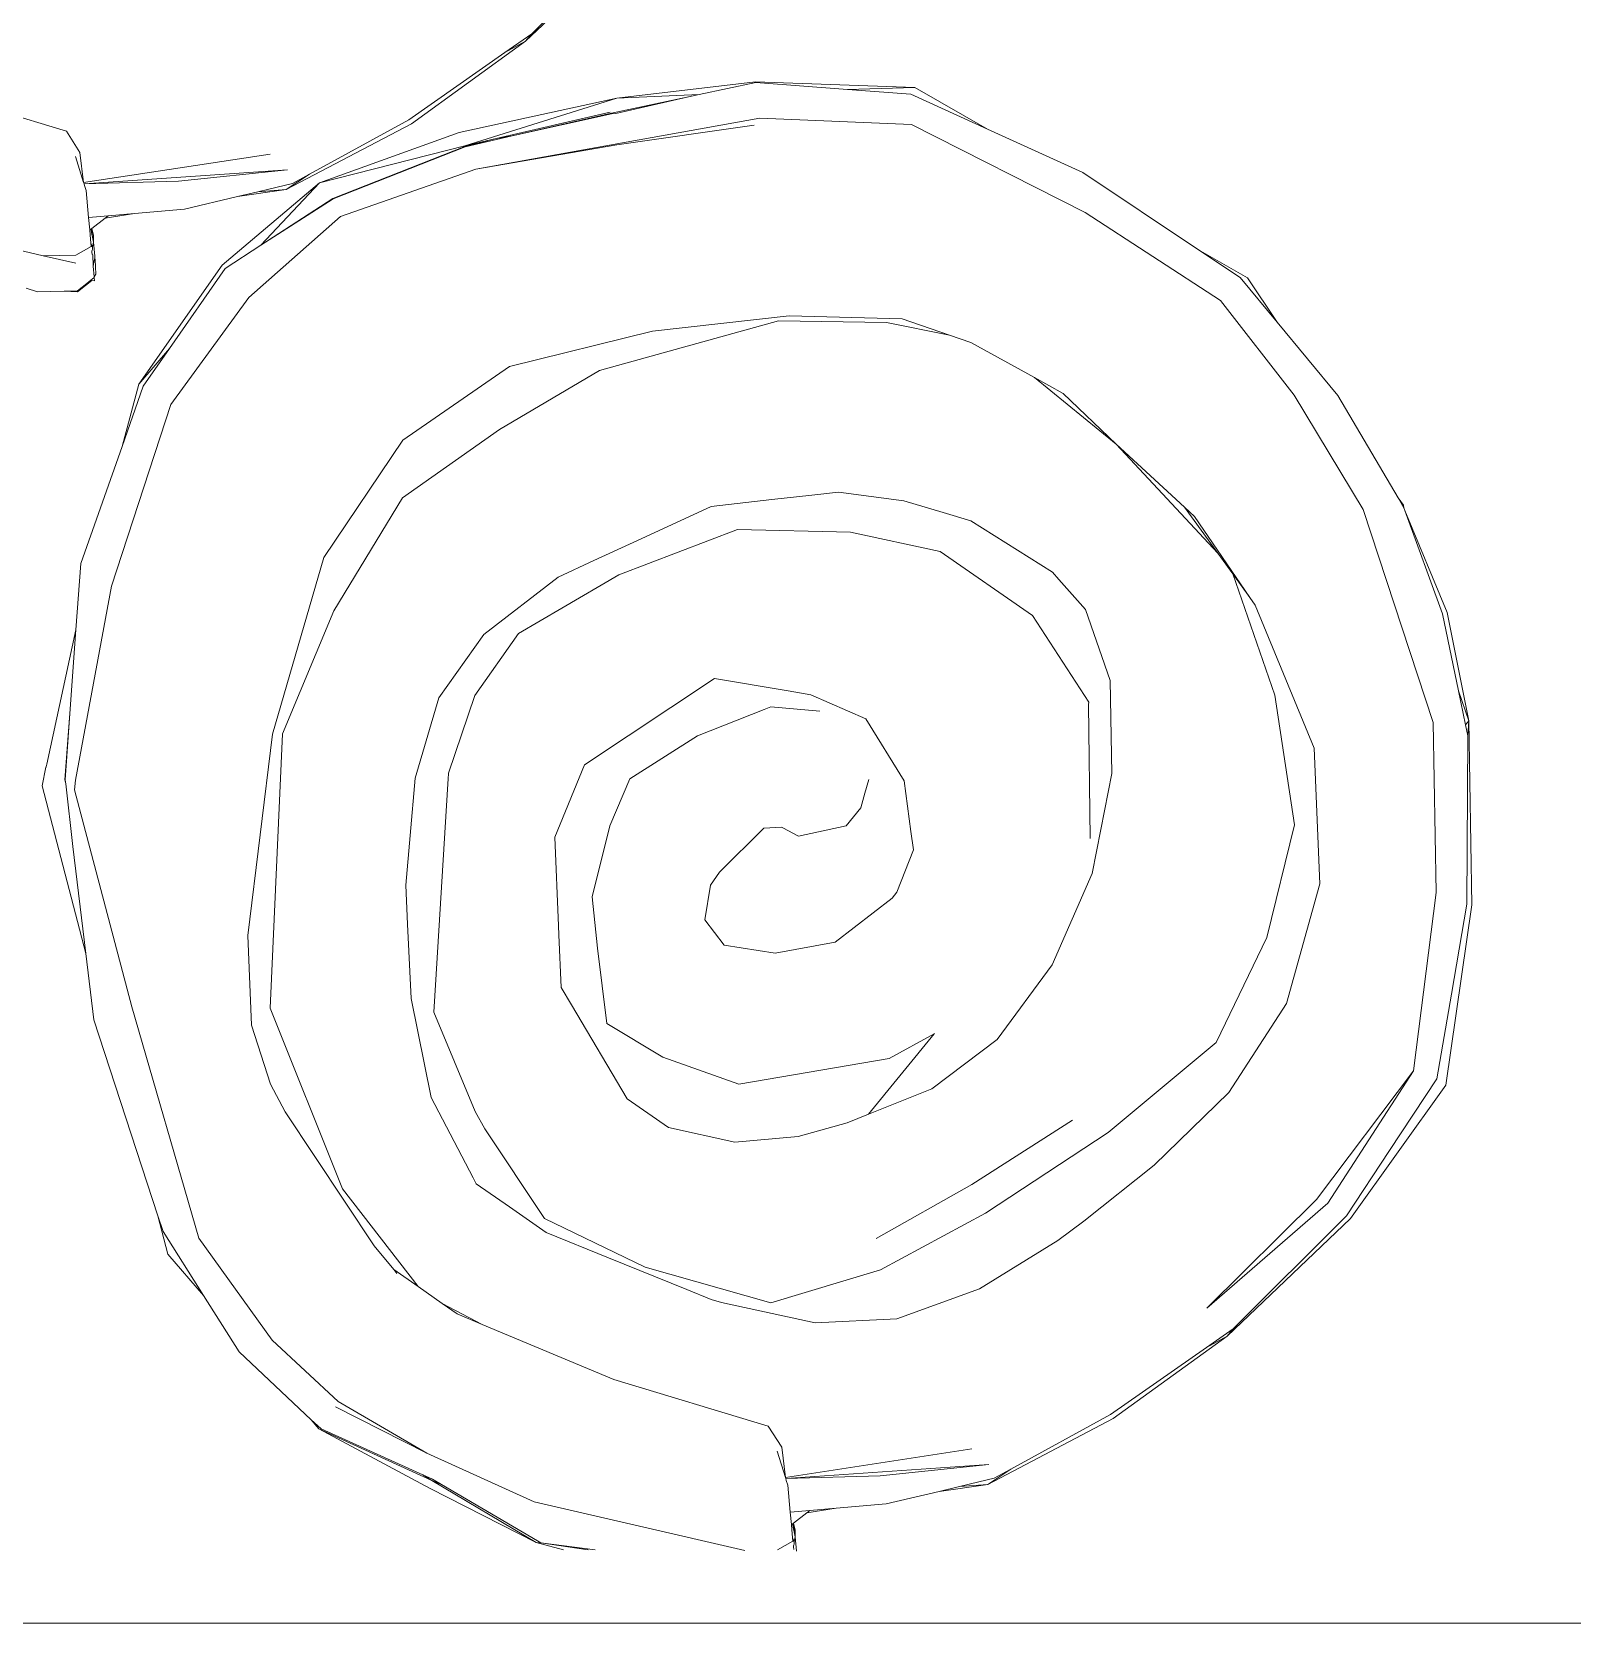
# Model space of a CAD drawing. Header units: inches. Extents: x 213 to 17763, y -4830 to 1802.
# Drawn here: x 5747.82 to 5749.3, y 1085.376 to 1086.906 of the extents above; entities that cross this region are included whole.
import ezdxf

# ---------------------------------------------------------------- set-up
doc = ezdxf.new("R2010")
doc.units = ezdxf.units.IN
doc.header["$MEASUREMENT"] = 0
doc.layers.add('Edges', color=7, linetype='Continuous')
doc.layers.add('OUTLINE', color=7, linetype='Continuous', lineweight=5)

# ---------------------------------------------------------------- blocks, each defined once
blk = doc.blocks.new('HYH4H')
at = {"color": 18, "lineweight": 5, "true_color": 0x000000}
for p, q in [((-2040.9717, 684.8451), (-2041.1569, 685.0214)), ((-2040.9809, 684.8561), (-2041.1508, 685.0256)), ((-2040.9717, 684.8451), (-2040.9809, 684.8561)), ((-2040.9809, 684.8561), (-2040.9408, 684.8281)), ((-2040.9408, 684.8281), (-2040.9717, 684.8451)), ((-2040.9717, 684.8451), (-2040.8003, 684.7211)), ((-2040.9408, 684.8281), (-2040.7965, 684.7272)), ((-2041.6654, 684.7131), (-2041.5559, 684.7757)), ((-2041.5559, 684.7757), (-2041.317, 684.7841)), ((-2041.5559, 684.7757), (-2041.4551, 684.7727)), ((-2041.4551, 684.7727), (-2041.55, 684.7655)), ((-2041.3173, 684.7831), (-2041.4551, 684.7727)), ((-2041.2324, 684.765), (-2041.3173, 684.7831)), ((-2041.1088, 684.7598), (-2041.317, 684.7841)), ((-2040.2826, 684.71), (-2040.0511, 684.7798)), ((-2041.55, 684.7655), (-2041.6654, 684.7131)), ((-2041.1088, 684.7598), (-2041.2324, 684.765)), ((-2041.2165, 684.7616), (-2041.2324, 684.765)), ((-2041.1074, 684.7365), (-2041.2165, 684.7616)), ((-2041.1006, 684.7369), (-2041.2165, 684.7616)), ((-2041.1088, 684.7598), (-2040.8803, 684.6881)), ((-2041.1088, 684.7598), (-2040.8722, 684.7081)), ((-2041.5509, 684.7199), (-2041.8117, 684.5881)), ((-2041.3232, 684.7298), (-2041.5509, 684.7199)), ((-2041.3232, 684.7298), (-2040.897, 684.6529)), ((-2041.1008, 684.7361), (-2041.1074, 684.7365)), ((-2041.1008, 684.7361), (-2040.9518, 684.7033)), ((-2041.1006, 684.7369), (-2040.9518, 684.7033)), ((-2041.0987, 684.7384), (-2040.9274, 684.6989)), ((-2040.6125, 684.6224), (-2040.8003, 684.7211)), ((-2040.7965, 684.7272), (-2040.6471, 684.6454)), ((-2041.6654, 684.7131), (-2041.8082, 684.6482)), ((-2041.3151, 684.7192), (-2041.1089, 684.6898)), ((-2040.9274, 684.6989), (-2040.9518, 684.7033)), ((-2040.9518, 684.7033), (-2040.881, 684.6865)), ((-2040.8803, 684.6881), (-2040.9274, 684.6989)), ((-2040.9274, 684.6989), (-2040.8807, 684.6873)), ((-2040.6626, 684.6323), (-2040.8722, 684.7081)), ((-2040.3028, 684.6783), (-2040.2826, 684.71)), ((-2040.897, 684.6529), (-2041.1089, 684.6898)), ((-2040.8807, 684.6873), (-2040.881, 684.6865)), ((-2040.683, 684.6084), (-2040.881, 684.6865)), ((-2040.6825, 684.6091), (-2040.8807, 684.6873)), ((-2040.6626, 684.6323), (-2040.8803, 684.6881)), ((-2040.3083, 684.6329), (-2040.5885, 684.6755)), ((-2040.3083, 684.6329), (-2040.3028, 684.6783)), ((-2041.8082, 684.6482), (-2041.9821, 684.5319)), ((-2040.897, 684.6529), (-2040.6938, 684.5822)), ((-2040.4506, 684.6351), (-2040.6141, 684.652)), ((-2040.3089, 684.6312), (-2040.6141, 684.652)), ((-2040.3083, 684.6329), (-2040.2959, 684.6719)), ((-2040.5742, 684.5388), (-2040.6626, 684.6323)), ((-2040.6626, 684.6323), (-2040.5164, 684.5087)), ((-2040.6125, 684.6224), (-2040.6471, 684.6454)), ((-2040.6471, 684.6454), (-2040.622, 684.6316)), ((-2040.622, 684.6316), (-2040.5862, 684.6231)), ((-2040.3089, 684.6312), (-2040.4506, 684.6351)), ((-2040.3121, 684.6212), (-2040.3098, 684.6283)), ((-2040.3098, 684.6283), (-2040.3089, 684.6312)), ((-2040.3089, 684.6312), (-2040.3083, 684.6329)), ((-2040.6825, 684.6091), (-2040.683, 684.6084)), ((-2040.683, 684.6084), (-2040.5742, 684.5388)), ((-2040.5742, 684.5388), (-2040.6825, 684.6091)), ((-2040.6125, 684.6224), (-2040.5394, 684.6119)), ((-2040.6125, 684.6224), (-2040.5696, 684.6191)), ((-2040.5862, 684.6231), (-2040.5696, 684.6191)), ((-2040.5696, 684.6191), (-2040.5394, 684.6119)), ((-2040.5394, 684.6119), (-2040.4599, 684.5929)), ((-2040.3121, 684.6212), (-2040.3157, 684.5806)), ((-2041.8117, 684.5881), (-2042.0147, 684.4558)), ((-2040.6938, 684.5822), (-2040.5563, 684.4604)), ((-2040.3847, 684.5864), (-2040.4599, 684.5929)), ((-2040.3406, 684.5794), (-2040.3847, 684.5864)), ((-2040.3453, 684.583), (-2040.3847, 684.5864)), ((-2040.3453, 684.583), (-2040.3157, 684.5806)), ((-2040.3453, 684.583), (-2040.3406, 684.5794)), ((-2040.3406, 684.5794), (-2040.3207, 684.5641)), ((-2040.3157, 684.5806), (-2040.3174, 684.5619)), ((-2039.9312, 684.5961), (-2040.2476, 684.5231)), ((-2040.323, 684.5536), (-2040.3207, 684.5641)), ((-2040.3229, 684.5436), (-2040.323, 684.5536)), ((-2040.319, 684.5631), (-2040.3229, 684.5436)), ((-2040.3198, 684.5627), (-2040.3229, 684.5436)), ((-2040.3198, 684.5627), (-2040.3207, 684.5641)), ((-2040.3197, 684.5636), (-2040.3198, 684.5627)), ((-2040.3198, 684.5627), (-2040.319, 684.5631)), ((-2040.318, 684.5543), (-2040.3191, 684.5421)), ((-2040.319, 684.5631), (-2040.3174, 684.5619)), ((-2040.3174, 684.5619), (-2040.318, 684.5543)), ((-2042.0555, 684.4899), (-2041.9821, 684.5319)), ((-2041.9821, 684.5319), (-2042.0446, 684.4902)), ((-2040.5208, 684.5038), (-2040.5742, 684.5388)), ((-2040.3229, 684.5436), (-2040.3249, 684.5222)), ((-2040.3215, 684.5363), (-2040.3229, 684.5436)), ((-2040.3191, 684.5421), (-2040.3215, 684.5363)), ((-2040.3215, 684.5363), (-2040.3196, 684.5368)), ((-2040.3215, 684.5324), (-2040.3215, 684.5363)), ((-2040.321, 684.5315), (-2040.3215, 684.5324)), ((-2040.321, 684.5315), (-2040.3207, 684.53)), ((-2040.3207, 684.5285), (-2040.3207, 684.53)), ((-2040.3191, 684.5421), (-2040.3196, 684.5368)), ((-2040.2964, 684.5239), (-2040.3196, 684.5368)), ((-2040.3911, 684.3302), (-2040.5164, 684.5087)), ((-2040.3257, 684.5173), (-2040.3265, 684.4952)), ((-2040.325, 684.5194), (-2040.3257, 684.5173)), ((-2040.3249, 684.5222), (-2040.325, 684.5194)), ((-2040.325, 684.5194), (-2040.3242, 684.5159)), ((-2040.3226, 684.5076), (-2040.3242, 684.5159)), ((-2040.3226, 684.5076), (-2040.324, 684.4912)), ((-2040.3226, 684.5076), (-2040.3222, 684.5242)), ((-2040.3222, 684.5242), (-2040.3211, 684.5248)), ((-2040.3211, 684.5248), (-2040.3207, 684.5285)), ((-2040.2965, 684.5118), (-2040.2476, 684.5231)), ((-2040.2476, 684.5231), (-2040.2964, 684.5239)), ((-2042.0446, 684.4902), (-2042.1, 684.4234)), ((-2042.0555, 684.4899), (-2042.1, 684.4234)), ((-2040.5208, 684.5038), (-2040.4371, 684.3837)), ((-2040.324, 684.4912), (-2040.3265, 684.4952)), ((-2040.3241, 684.4904), (-2040.3245, 684.4852)), ((-2040.3208, 684.4858), (-2040.3245, 684.4852)), ((-2040.324, 684.4912), (-2040.3241, 684.4904)), ((-2040.3191, 684.4863), (-2040.3241, 684.4904)), ((-2040.3191, 684.4863), (-2040.3208, 684.4858)), ((-2040.3131, 684.4816), (-2040.3208, 684.4858)), ((-2040.3208, 684.4858), (-2040.2991, 684.4686)), ((-2040.3131, 684.4816), (-2040.3191, 684.4863)), ((-2040.299, 684.4705), (-2040.3131, 684.4816)), ((-2040.5563, 684.4604), (-2040.4394, 684.2997)), ((-2040.279, 684.47), (-2040.2991, 684.4686)), ((-2040.299, 684.4705), (-2040.279, 684.47)), ((-2040.279, 684.47), (-2040.2388, 684.4689)), ((-2040.2388, 684.4689), (-2040.2221, 684.4745)), ((-2042.0147, 684.4558), (-2042.1256, 684.3138)), ((-2042.1, 684.4234), (-2042.1913, 684.3134)), ((-2041.6083, 684.4039), (-2041.5371, 684.4281)), ((-2041.6083, 684.4039), (-2041.5133, 684.4229)), ((-2041.5371, 684.4281), (-2041.3673, 684.4328)), ((-2041.5133, 684.4229), (-2041.3516, 684.4253)), ((-2041.1622, 684.41), (-2041.3673, 684.4328)), ((-2041.0828, 684.3509), (-2041.3516, 684.4253)), ((-2041.1622, 684.41), (-2040.9476, 684.3565)), ((-2041.7355, 684.3403), (-2041.6402, 684.393)), ((-2041.6402, 684.393), (-2041.6083, 684.4039)), ((-2040.3911, 684.3302), (-2040.4371, 684.3837)), ((-2040.3977, 684.3272), (-2040.4371, 684.3837)), ((-2041.8582, 684.2402), (-2041.7355, 684.3403)), ((-2041.7786, 684.3164), (-2041.7355, 684.3403)), ((-2041.0828, 684.3509), (-2040.9326, 684.2621)), ((-2040.7876, 684.2461), (-2040.9476, 684.3565)), ((-2042.1256, 684.3138), (-2042.229, 684.1418)), ((-2041.8582, 684.2402), (-2041.7786, 684.3164)), ((-2040.366, 684.2368), (-2040.3977, 684.3272)), ((-2040.3911, 684.3302), (-2040.366, 684.2368)), ((-2042.2816, 684.1594), (-2042.1913, 684.3134)), ((-2040.4394, 684.2997), (-2040.3501, 684.0271)), ((-2040.787, 684.1594), (-2040.9326, 684.2621)), ((-2040.6688, 684.0698), (-2040.7876, 684.2461)), ((-2042.0109, 684.0762), (-2041.8582, 684.2402)), ((-2041.9607, 684.1454), (-2041.8582, 684.2402)), ((-2040.3043, 684.0607), (-2040.366, 684.2368)), ((-2042.2816, 684.1594), (-2042.2904, 684.1445)), ((-2042.2897, 684.1486), (-2042.2904, 684.1445)), ((-2042.2897, 684.1486), (-2042.2816, 684.1594)), ((-2041.5984, 684.1373), (-2041.5396, 684.1548)), ((-2041.5396, 684.1548), (-2041.4413, 684.1681)), ((-2041.4013, 684.1636), (-2041.4413, 684.1681)), ((-2041.3414, 684.1569), (-2041.4013, 684.1636)), ((-2041.2502, 684.1467), (-2041.3414, 684.1569)), ((-2041.1451, 684.0981), (-2041.2502, 684.1467)), ((-2040.787, 684.1594), (-2040.6837, 683.9896)), ((-2042.2918, 684.1407), (-2042.3552, 683.9872)), ((-2042.2918, 684.1407), (-2042.3481, 683.9854)), ((-2042.334, 683.8222), (-2042.229, 684.1418)), ((-2042.2904, 684.1445), (-2042.2918, 684.1407)), ((-2041.9758, 684.1313), (-2042.0589, 684.0101)), ((-2042.0109, 684.0762), (-2041.9607, 684.1454)), ((-2041.9758, 684.1313), (-2041.9607, 684.1454)), ((-2041.7626, 684.0481), (-2041.6401, 684.1248)), ((-2041.6401, 684.1248), (-2041.5984, 684.1373)), ((-2041.4593, 684.1081), (-2041.5942, 684.0789)), ((-2041.29, 684.1121), (-2041.4593, 684.1081)), ((-2041.1118, 684.0438), (-2041.29, 684.1121)), ((-2042.0334, 684.0453), (-2042.0109, 684.0762)), ((-2041.7329, 683.9827), (-2041.5942, 684.0789)), ((-2041.074, 684.0652), (-2041.1451, 684.0981)), ((-2041.0204, 684.0404), (-2041.074, 684.0652)), ((-2040.6688, 684.0698), (-2040.5917, 683.8047)), ((-2040.2968, 683.9611), (-2040.3043, 684.0607)), ((-2042.0963, 683.8632), (-2042.0334, 684.0453)), ((-2042.0589, 684.0101), (-2042.0334, 684.0453)), ((-2041.8121, 683.9919), (-2041.7724, 684.0369)), ((-2041.7724, 684.0369), (-2041.7626, 684.0481)), ((-2041.0263, 683.9938), (-2041.1118, 684.0438)), ((-2040.9093, 683.9545), (-2041.0204, 684.0404)), ((-2040.3501, 684.0271), (-2040.296, 683.7358)), ((-2042.0589, 684.0101), (-2042.0672, 683.9981)), ((-2042.3879, 683.8245), (-2042.3552, 683.9872)), ((-2042.3481, 683.9854), (-2042.3722, 683.8699)), ((-2042.1558, 683.7838), (-2042.0672, 683.9981)), ((-2041.8491, 683.8853), (-2041.8121, 683.9919)), ((-2041.8175, 683.8526), (-2041.7329, 683.9827)), ((-2040.9611, 683.9556), (-2041.0263, 683.9938)), ((-2040.6837, 683.9896), (-2040.6067, 683.8052)), ((-2040.8956, 683.8626), (-2040.9611, 683.9556)), ((-2040.2529, 683.7597), (-2040.2968, 683.9611)), ((-2040.2874, 683.8357), (-2040.2968, 683.9611)), ((-2040.9093, 683.9545), (-2040.8414, 683.859)), ((-2041.8491, 683.8853), (-2041.852, 683.7455)), ((-2041.3661, 683.8695), (-2041.2553, 683.888)), ((-2041.0602, 683.7584), (-2041.2553, 683.888)), ((-2042.3879, 683.8245), (-2042.3722, 683.8699)), ((-2042.3722, 683.8699), (-2042.3829, 683.8189)), ((-2042.1261, 683.6684), (-2042.0963, 683.8632)), ((-2041.4826, 683.8275), (-2041.4001, 683.8638)), ((-2041.4001, 683.8638), (-2041.3661, 683.8695)), ((-2040.8561, 683.746), (-2040.8956, 683.8626)), ((-2041.8166, 683.8494), (-2041.8191, 683.6478)), ((-2041.8166, 683.8494), (-2041.8175, 683.8526)), ((-2041.4133, 683.8391), (-2041.34, 683.8456)), ((-2041.3301, 683.8417), (-2041.34, 683.8456)), ((-2041.3301, 683.8417), (-2041.2298, 683.8019)), ((-2040.8059, 683.7386), (-2040.8414, 683.859)), ((-2040.2799, 683.7363), (-2040.2874, 683.8357)), ((-2040.2874, 683.8357), (-2040.2807, 683.7363)), ((-2042.3879, 683.8245), (-2042.3921, 683.5484)), ((-2042.3879, 683.8245), (-2042.3864, 683.802)), ((-2042.3879, 683.8245), (-2042.3829, 683.8189)), ((-2042.3829, 683.8189), (-2042.3864, 683.802)), ((-2042.334, 683.8222), (-2042.3387, 683.5668)), ((-2041.5401, 683.7348), (-2041.4826, 683.8275)), ((-2042.3864, 683.802), (-2042.3848, 683.5494)), ((-2041.2298, 683.8019), (-2041.1283, 683.7375)), ((-2040.6067, 683.8052), (-2040.5883, 683.3932)), ((-2040.5917, 683.8047), (-2040.5549, 683.5022)), ((-2042.1558, 683.7838), (-2042.164, 683.5797)), ((-2041.8355, 683.6616), (-2041.852, 683.7455)), ((-2041.0154, 683.6498), (-2041.0602, 683.7584)), ((-2040.856, 683.7451), (-2040.8561, 683.746)), ((-2040.8557, 683.7383), (-2040.856, 683.7451)), ((-2040.2529, 683.7597), (-2040.2519, 683.7558)), ((-2040.2519, 683.7558), (-2040.2516, 683.7551)), ((-2040.2516, 683.7551), (-2040.2518, 683.7545)), ((-2040.2458, 683.7272), (-2040.2516, 683.7551)), ((-2041.5503, 683.6584), (-2041.5401, 683.7348)), ((-2041.4868, 683.7365), (-2041.4812, 683.716)), ((-2041.0981, 683.6668), (-2041.1283, 683.7375)), ((-2040.8339, 683.387), (-2040.8557, 683.7383)), ((-2040.8059, 683.7386), (-2040.7984, 683.6525)), ((-2040.2945, 683.7213), (-2040.3806, 683.3951)), ((-2040.3117, 683.4755), (-2040.2458, 683.7272)), ((-2040.296, 683.7358), (-2040.2945, 683.7213)), ((-2040.2922, 683.6358), (-2040.2815, 683.7301)), ((-2040.2815, 683.7301), (-2040.2799, 683.7363)), ((-2040.2807, 683.7363), (-2040.2815, 683.7301)), ((-2040.2807, 683.7363), (-2040.2799, 683.7363)), ((-2041.4812, 683.716), (-2041.4752, 683.694)), ((-2041.4532, 683.6669), (-2041.4752, 683.694)), ((-2042.0845, 683.4994), (-2042.1261, 683.6684)), ((-2041.8225, 683.5955), (-2041.8355, 683.6616)), ((-2041.554, 683.6309), (-2041.5503, 683.6584)), ((-2041.4532, 683.6669), (-2041.3816, 683.6517)), ((-2041.3816, 683.6517), (-2041.3578, 683.6638)), ((-2041.3578, 683.6638), (-2041.3559, 683.6648)), ((-2041.3559, 683.6648), (-2041.3292, 683.6636)), ((-2041.3292, 683.6636), (-2041.2628, 683.5974)), ((-2041.0719, 683.5606), (-2041.0981, 683.6668)), ((-2041.0211, 683.5169), (-2041.0154, 683.6498)), ((-2040.7984, 683.6525), (-2040.792, 683.578)), ((-2041.554, 683.6309), (-2041.529, 683.5674)), ((-2040.3117, 683.4755), (-2040.2922, 683.6358)), ((-2041.2628, 683.5974), (-2041.2494, 683.5778)), ((-2042.164, 683.5797), (-2042.1139, 683.4004)), ((-2041.8225, 683.5955), (-2041.7624, 683.4582)), ((-2041.2494, 683.5778), (-2041.2408, 683.526)), ((-2040.7947, 683.5191), (-2040.792, 683.578)), ((-2042.3848, 683.5494), (-2042.3615, 683.414)), ((-2042.3387, 683.5668), (-2042.3048, 683.2992)), ((-2041.529, 683.5674), (-2041.5219, 683.5586)), ((-2041.4366, 683.4925), (-2041.5219, 683.5586)), ((-2041.0795, 683.4834), (-2041.0719, 683.5606)), ((-2042.3531, 683.2777), (-2042.3921, 683.5484)), ((-2041.2408, 683.526), (-2041.2697, 683.4878)), ((-2041.025, 683.4244), (-2041.0217, 683.5031)), ((-2041.0217, 683.5031), (-2041.0211, 683.5169)), ((-2040.7999, 683.4078), (-2040.7947, 683.5191)), ((-2040.5604, 683.3676), (-2040.5549, 683.5022)), ((-2042.0083, 683.3416), (-2042.0845, 683.4994)), ((-2041.3465, 683.476), (-2041.4366, 683.4925)), ((-2041.2697, 683.4878), (-2041.3465, 683.476)), ((-2041.0938, 683.3701), (-2041.0795, 683.4834)), ((-2041.7624, 683.4582), (-2041.6796, 683.3462)), ((-2040.3238, 683.3756), (-2040.3117, 683.4755)), ((-2042.3615, 683.414), (-2042.3397, 683.2872)), ((-2041.0407, 683.3981), (-2041.025, 683.4244)), ((-2040.8298, 683.2589), (-2040.7999, 683.4078)), ((-2042.1139, 683.4004), (-2042.0277, 683.2665)), ((-2041.1244, 683.2572), (-2041.0407, 683.3981)), ((-2040.8339, 683.387), (-2040.896, 683.238)), ((-2040.6967, 683.122), (-2040.5883, 683.3932)), ((-2040.4811, 683.048), (-2040.3806, 683.3951)), ((-2041.0938, 683.3701), (-2041.178, 683.3197)), ((-2040.5604, 683.3676), (-2040.5887, 683.2791)), ((-2040.4198, 683.0815), (-2040.3238, 683.3756)), ((-2042.0083, 683.3416), (-2041.8462, 683.2067)), ((-2041.6796, 683.3462), (-2041.5818, 683.2719)), ((-2041.5849, 683.3545), (-2041.5854, 683.3552)), ((-2041.5177, 683.3178), (-2041.5849, 683.3545)), ((-2041.4866, 683.2341), (-2041.5849, 683.3545)), ((-2041.292, 683.2793), (-2041.5177, 683.3178)), ((-2041.178, 683.3197), (-2041.292, 683.2793)), ((-2042.3397, 683.2872), (-2042.2687, 683.1794)), ((-2042.3048, 683.2992), (-2042.1591, 683.1057)), ((-2042.3048, 683.2992), (-2042.1763, 683.1002)), ((-2042.3531, 683.2777), (-2042.2102, 683.0772)), ((-2041.9152, 683.1577), (-2042.0277, 683.2665)), ((-2041.5818, 683.2719), (-2041.4866, 683.2341)), ((-2040.6108, 683.2375), (-2040.5887, 683.2791)), ((-2041.1244, 683.2572), (-2041.1863, 683.214)), ((-2040.8928, 683.1382), (-2040.8298, 683.2589)), ((-2041.7928, 683.2248), (-2041.6418, 683.1285)), ((-2041.4866, 683.2341), (-2041.4543, 683.2212)), ((-2041.3807, 683.2004), (-2041.4543, 683.2212)), ((-2040.9108, 683.2119), (-2040.896, 683.238)), ((-2040.6108, 683.2375), (-2040.7445, 683.0363)), ((-2041.8462, 683.2067), (-2041.6621, 683.0853)), ((-2041.2857, 683.1921), (-2041.3807, 683.2004)), ((-2041.1863, 683.214), (-2041.2857, 683.1921)), ((-2040.9108, 683.2119), (-2041.0002, 683.0774)), ((-2042.2687, 683.1794), (-2042.2041, 683.0814)), ((-2041.9152, 683.1577), (-2041.81, 683.0732)), ((-2041.6418, 683.1285), (-2041.498, 683.0475)), ((-2040.9476, 683.0947), (-2040.8975, 683.1293)), ((-2040.8975, 683.1293), (-2040.8928, 683.1382)), ((-2040.6967, 683.122), (-2040.8105, 682.9751)), ((-2042.1763, 683.1002), (-2041.9944, 682.9426)), ((-2042.1591, 683.1057), (-2041.9944, 682.9426)), ((-2042.0251, 682.9009), (-2042.2102, 683.0772)), ((-2042.0342, 682.9119), (-2042.2041, 683.0814)), ((-2041.7708, 683.0445), (-2041.81, 683.0732)), ((-2041.6621, 683.0853), (-2041.5046, 683.0004)), ((-2041.0002, 683.0774), (-2041.1513, 683.0045)), ((-2041.0027, 683.0566), (-2040.9476, 683.0947)), ((-2040.4346, 683.024), (-2040.4198, 683.0815)), ((-2040.4276, 683.0579), (-2040.4198, 683.0815)), ((-2041.0963, 683.0185), (-2041.0027, 683.0566)), ((-2040.4811, 683.048), (-2040.5913, 682.8945)), ((-2040.4881, 682.962), (-2040.4276, 683.0579)), ((-2041.7708, 683.0445), (-2041.6531, 682.9716)), ((-2040.7737, 683.0008), (-2040.7445, 683.0363)), ((-2040.4881, 682.962), (-2040.4346, 683.024)), ((-2041.5046, 683.0004), (-2041.3398, 682.9509)), ((-2041.1513, 683.0045), (-2041.3398, 682.9509)), ((-2041.2139, 682.9706), (-2041.0963, 683.0185)), ((-2040.8105, 682.9751), (-2040.7737, 683.0008)), ((-2040.7786, 682.9948), (-2040.7737, 683.0008)), ((-2041.6531, 682.9716), (-2041.5293, 682.9269)), ((-2041.266, 682.9511), (-2041.2502, 682.9559)), ((-2041.2502, 682.9559), (-2041.2139, 682.9706)), ((-2040.8467, 682.9498), (-2040.8105, 682.9751)), ((-2040.5416, 682.8773), (-2040.4881, 682.962)), ((-2041.4065, 682.9207), (-2041.266, 682.9511)), ((-2040.8467, 682.9498), (-2040.9066, 682.9184)), ((-2040.9066, 682.9184), (-2040.8691, 682.9341)), ((-2040.8691, 682.9341), (-2040.8467, 682.9498)), ((-2042.0251, 682.9009), (-2042.0342, 682.9119)), ((-2042.0342, 682.9119), (-2041.9941, 682.8839)), ((-2041.4065, 682.9207), (-2041.5293, 682.9269)), ((-2041.1044, 682.8356), (-2040.9066, 682.9184)), ((-2041.9941, 682.8839), (-2042.0251, 682.9009)), ((-2042.0251, 682.9009), (-2041.8536, 682.7769)), ((-2041.9941, 682.8839), (-2041.8498, 682.7831)), ((-2040.5913, 682.8945), (-2040.6905, 682.8027)), ((-2040.65, 682.7753), (-2040.5416, 682.8773)), ((-2041.336, 682.7658), (-2041.1044, 682.8356)), ((-2040.8235, 682.7249), (-2040.6905, 682.8027)), ((-2040.6863, 682.7946), (-2040.8235, 682.7249)), ((-2041.3562, 682.7341), (-2041.336, 682.7658)), ((-2040.6613, 682.7615), (-2040.8312, 682.6842)), ((-2040.6613, 682.7615), (-2040.8286, 682.6719)), ((-2040.8175, 682.6923), (-2040.6647, 682.7615)), ((-2040.6647, 682.7615), (-2040.65, 682.7753)), ((-2040.6613, 682.7615), (-2040.65, 682.7753)), ((-2041.3617, 682.6887), (-2041.6418, 682.7313)), ((-2041.3617, 682.6887), (-2041.3562, 682.7341)), ((-2041.3617, 682.6887), (-2041.3492, 682.7278)), ((-2040.9845, 682.6519), (-2040.8235, 682.7249)), ((-2041.5039, 682.691), (-2041.6674, 682.7078)), ((-2041.3622, 682.687), (-2041.6674, 682.7078)), ((-2041.3622, 682.687), (-2041.5039, 682.691)), ((-2041.3622, 682.687), (-2041.3617, 682.6887)), ((-2040.8175, 682.6923), (-2040.8319, 682.6858)), ((-2040.8175, 682.6923), (-2040.8312, 682.6842)), ((-2041.6658, 682.6782), (-2041.5927, 682.6677)), ((-2041.6229, 682.6749), (-2041.5927, 682.6677)), ((-2041.5927, 682.6677), (-2041.5132, 682.6487)), ((-2041.3654, 682.677), (-2041.369, 682.6364)), ((-2041.3654, 682.677), (-2041.3631, 682.6841)), ((-2041.3631, 682.6841), (-2041.3622, 682.687)), ((-2040.8454, 682.6779), (-2040.9895, 682.5933)), ((-2040.9878, 682.591), (-2040.8312, 682.6842)), ((-2040.9878, 682.591), (-2040.8286, 682.6719)), ((-2040.8319, 682.6858), (-2040.8454, 682.6779)), ((-2040.8312, 682.6842), (-2040.8454, 682.6779)), ((-2041.438, 682.6422), (-2041.5132, 682.6487)), ((-2041.3939, 682.6353), (-2041.438, 682.6422)), ((-2041.3986, 682.6389), (-2041.438, 682.6422)), ((-2040.9845, 682.6519), (-2041.301, 682.579)), ((-2041.3986, 682.6389), (-2041.369, 682.6364)), ((-2041.3986, 682.6389), (-2041.3939, 682.6353)), ((-2041.3939, 682.6353), (-2041.374, 682.6199)), ((-2041.3763, 682.6094), (-2041.374, 682.6199)), ((-2041.3723, 682.6189), (-2041.3762, 682.5994)), ((-2041.3732, 682.6185), (-2041.3762, 682.5994)), ((-2041.3732, 682.6185), (-2041.374, 682.6199)), ((-2041.373, 682.6194), (-2041.3732, 682.6185)), ((-2041.3732, 682.6185), (-2041.3723, 682.6189)), ((-2041.3723, 682.6189), (-2041.3707, 682.6177)), ((-2041.3707, 682.6177), (-2041.3714, 682.6102)), ((-2041.369, 682.6364), (-2041.3707, 682.6177)), ((-2041.3762, 682.5994), (-2041.3782, 682.578)), ((-2041.3762, 682.5994), (-2041.3763, 682.6094)), ((-2041.3749, 682.5922), (-2041.3762, 682.5994)), ((-2041.3725, 682.5979), (-2041.3749, 682.5922)), ((-2041.3725, 682.5979), (-2041.3729, 682.5927)), ((-2041.3714, 682.6102), (-2041.3725, 682.5979)), ((-2040.9895, 682.5933), (-2040.9944, 682.5905)), ((-2041.3749, 682.5922), (-2041.3729, 682.5927)), ((-2041.3749, 682.5883), (-2041.3749, 682.5922)), ((-2041.3743, 682.5873), (-2041.3749, 682.5883)), ((-2041.3744, 682.5806), (-2041.3741, 682.5843)), ((-2041.3743, 682.5873), (-2041.3741, 682.5858)), ((-2041.3741, 682.5843), (-2041.3741, 682.5858)), ((-2041.3497, 682.5797), (-2041.3729, 682.5927)), ((-2040.9944, 682.5905), (-2041.0761, 682.5797)), ((-2040.9944, 682.5905), (-2041.0658, 682.5797)), ((-2040.9878, 682.591), (-2041.0288, 682.5797)), ((-2040.9878, 682.591), (-2040.9944, 682.5905))]:
    blk.add_line(p, q, dxfattribs=at)
at = {"layer": 'Edges', "color": 18, "lineweight": 5, "true_color": 0x000000}
for p, q in [((-2041.6658, 682.6782), (-2041.8536, 682.7769)), ((-2041.8498, 682.7831), (-2041.7004, 682.7012)), ((-2041.6658, 682.6782), (-2041.7004, 682.7012)), ((-2041.7004, 682.7012), (-2041.6753, 682.6875)), ((-2041.6753, 682.6875), (-2041.6396, 682.6789)), ((-2041.6658, 682.6782), (-2041.6229, 682.6749)), ((-2041.6396, 682.6789), (-2041.6229, 682.6749))]:
    blk.add_line(p, q, dxfattribs=at)

msp = doc.modelspace()

# ---------------------------------------------------------------- linework, layer by layer
at = {"lineweight": 5}
msp.add_line((5733.3043, 1085.3764), (5763.1112, 1085.3764), dxfattribs=at)

# ---------------------------------------------------------------- block references
at = {"layer": 'OUTLINE', "lineweight": 5, "xscale": -0.6401221243733701, "yscale": 0.6401221243733701, "zscale": 0.6401221243733701}
msp.add_blockref('HYH4H', (4441.8231, 648.5124), dxfattribs=at)

doc.saveas('drawing.dxf')
